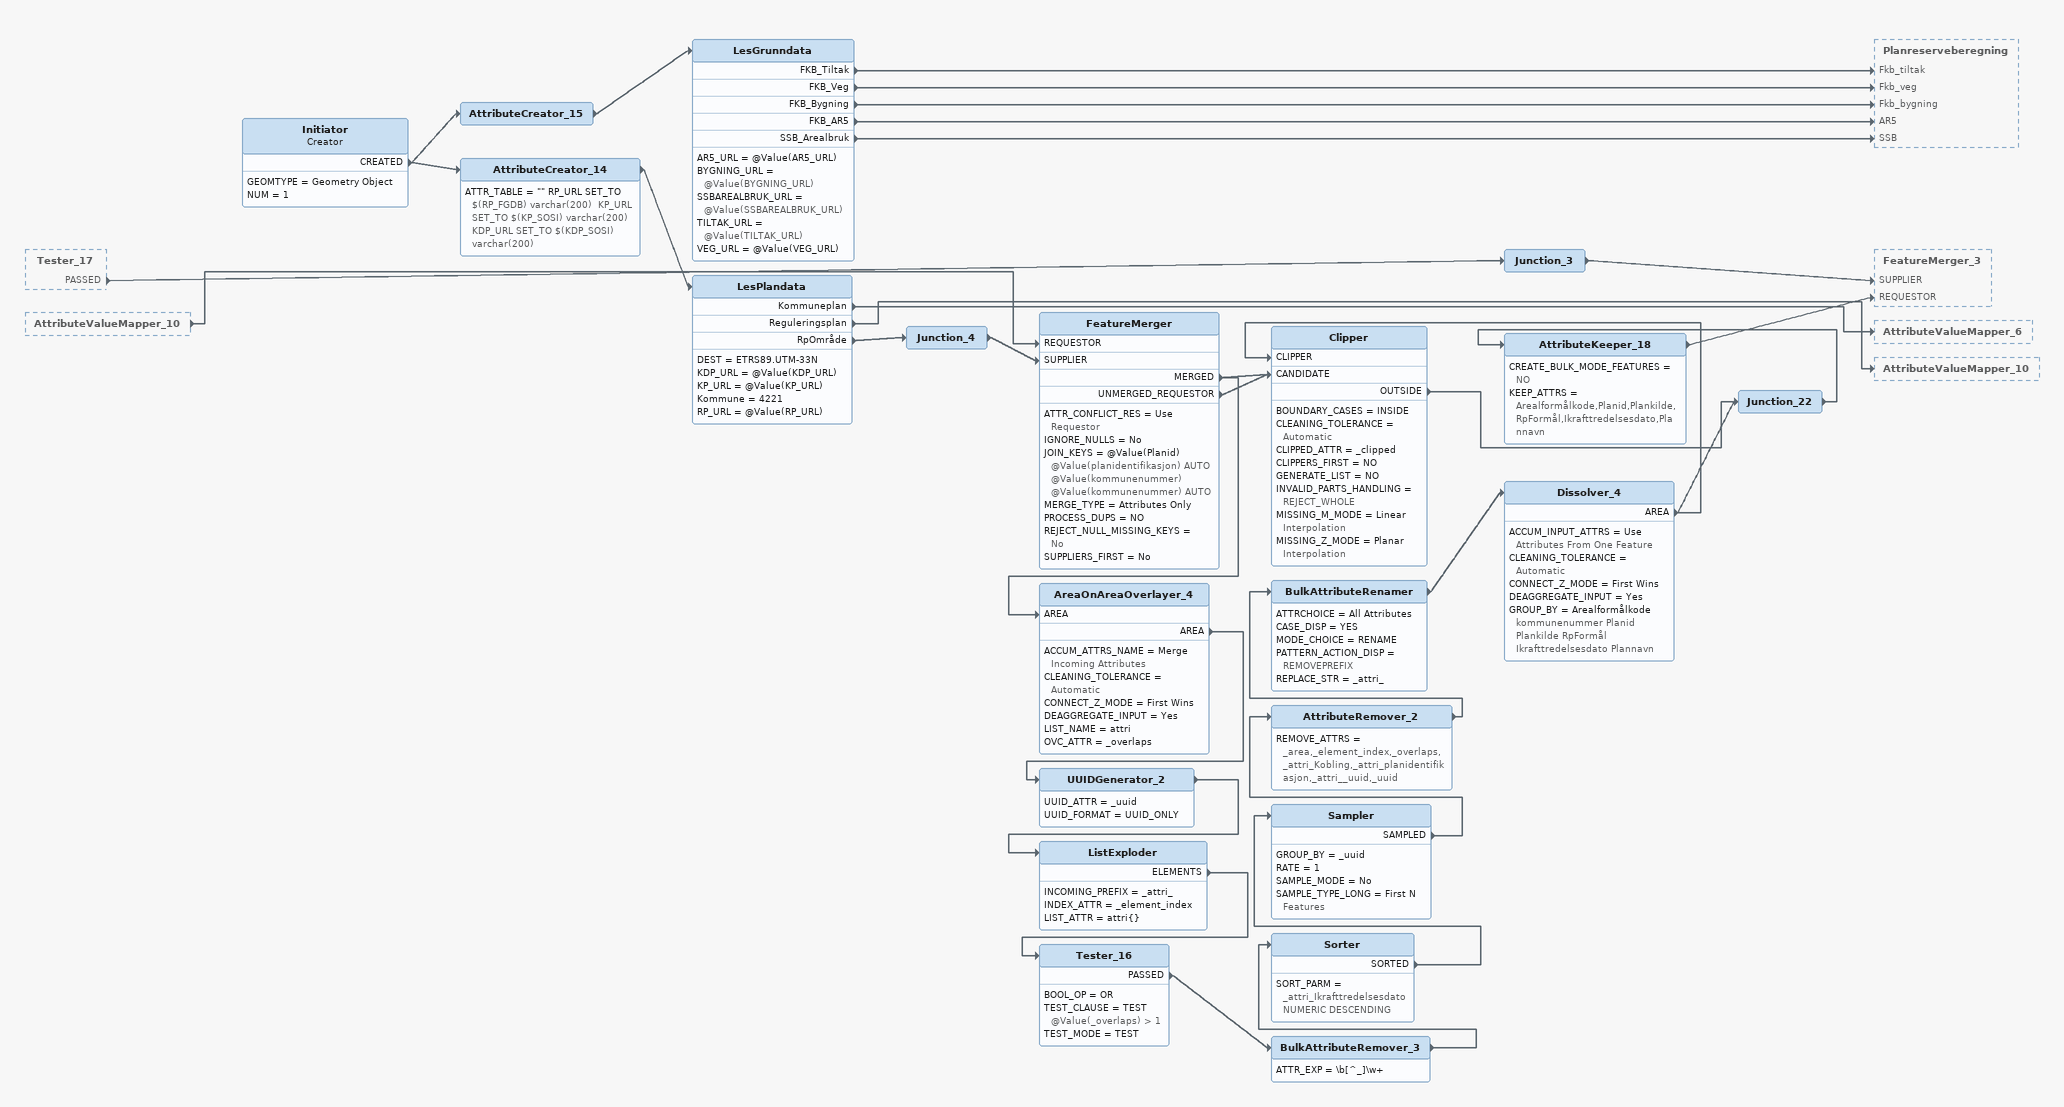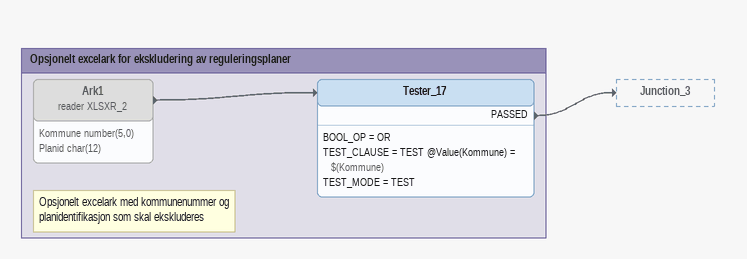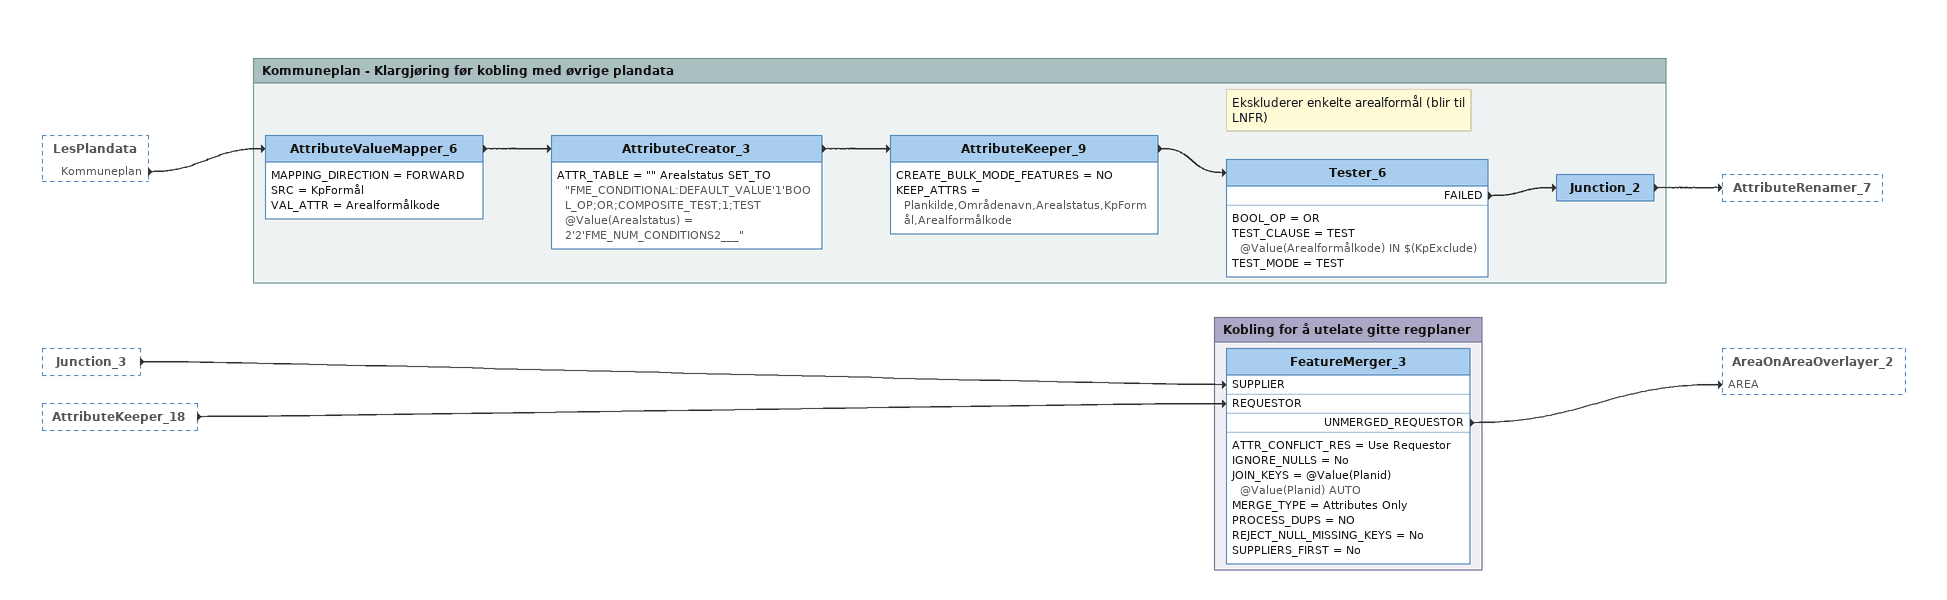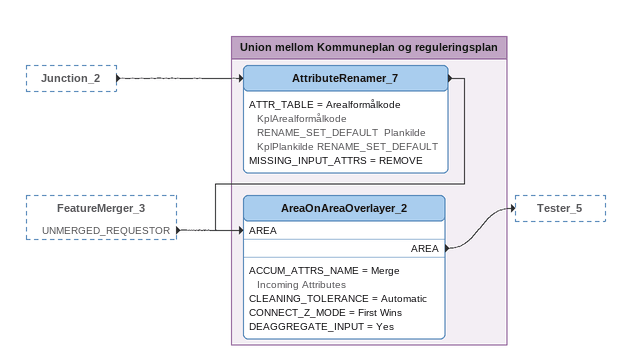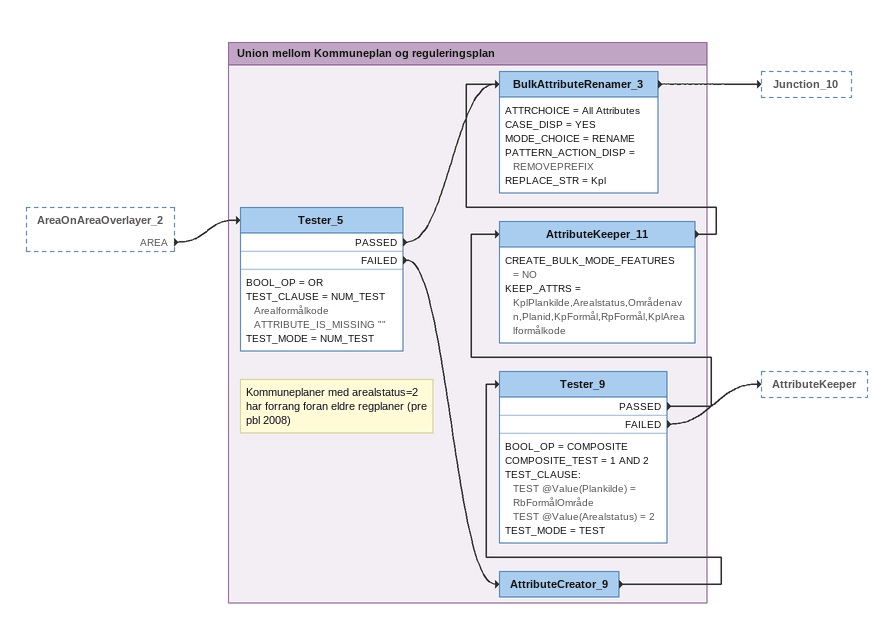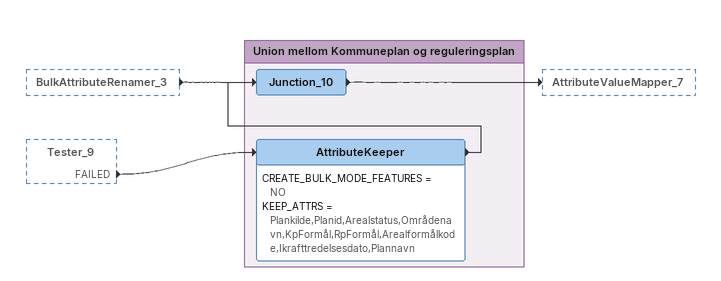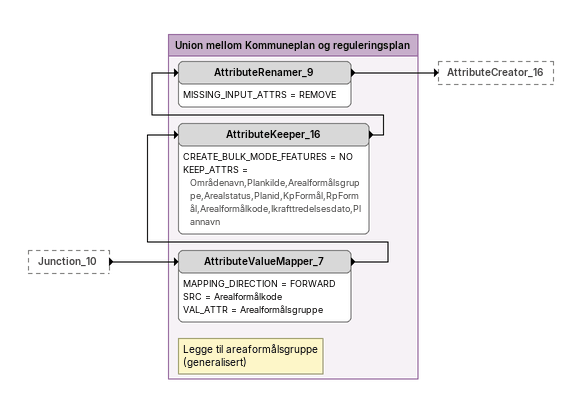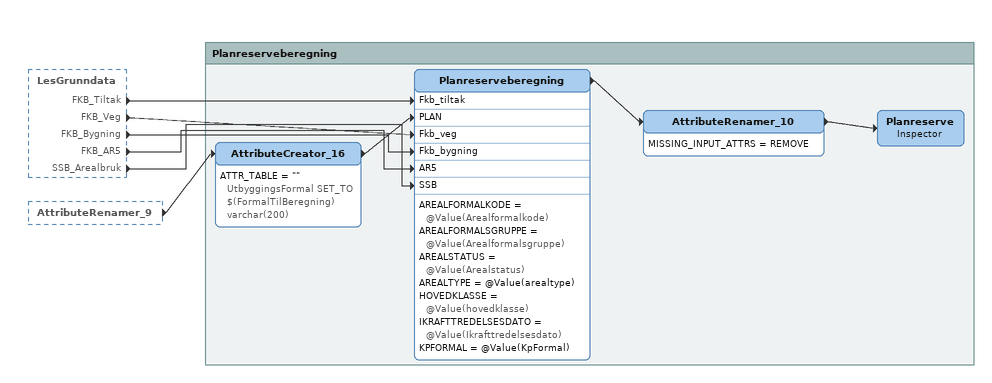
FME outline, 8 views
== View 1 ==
Tester_17 [outside]
    PASSED -> Junction_3
AttributeValueMapper_10 [outside]
    -> FeatureMerger [REQUESTOR]
Initiator: Creator
    GEOMTYPE = Geometry Object
    NUM = 1
    CREATED -> AttributeCreator_14
    CREATED -> AttributeCreator_15
AttributeCreator_15
    -> LesGrunndata
LesGrunndata
    AR5_URL = @Value(AR5_URL)
    BYGNING_URL = @Value(BYGNING_URL)
    SSBAREALBRUK_URL = @Value(SSBAREALBRUK_URL)
    TILTAK_URL = @Value(TILTAK_URL)
    VEG_URL = @Value(VEG_URL)
    FKB_Tiltak -> Planreserveberegning [Fkb_tiltak]
    FKB_Veg -> Planreserveberegning [Fkb_veg]
    FKB_Bygning -> Planreserveberegning [Fkb_bygning]
    FKB_AR5 -> Planreserveberegning [AR5]
    SSB_Arealbruk -> Planreserveberegning [SSB]
AttributeCreator_14
    ATTR_TABLE = "" RP_URL SET_TO $(RP_FGDB) varchar(200)  KP_URL SET_TO $(KP_SOSI) varchar(200)  KDP_URL SET_TO $(KDP_SOSI) varchar(200)
    -> LesPlandata
LesPlandata
    DEST = ETRS89.UTM-33N
    KDP_URL = @Value(KDP_URL)
    KP_URL = @Value(KP_URL)
    Kommune = 4221
    RP_URL = @Value(RP_URL)
    Kommuneplan -> AttributeValueMapper_6
    Reguleringsplan -> AttributeValueMapper_10
    RpOmråde -> Junction_4
Junction_4
    -> FeatureMerger [SUPPLIER]
FeatureMerger
    ATTR_CONFLICT_RES = Use Requestor
    IGNORE_NULLS = No
    JOIN_KEYS = @Value(Planid) @Value(planidentifikasjon) AUTO @Value(kommunenummer) @Value(kommunenummer) AUTO
    MERGE_TYPE = Attributes Only
    PROCESS_DUPS = NO
    REJECT_NULL_MISSING_KEYS = No
    SUPPLIERS_FIRST = No
    MERGED -> AreaOnAreaOverlayer_4 [AREA]
    MERGED -> Clipper [CANDIDATE]
    UNMERGED_REQUESTOR -> Clipper [CANDIDATE]
AreaOnAreaOverlayer_4
    ACCUM_ATTRS_NAME = Merge Incoming Attributes
    CLEANING_TOLERANCE = Automatic
    CONNECT_Z_MODE = First Wins
    DEAGGREGATE_INPUT = Yes
    LIST_NAME = attri
    OVC_ATTR = _overlaps
    AREA -> UUIDGenerator_2
UUIDGenerator_2
    UUID_ATTR = _uuid
    UUID_FORMAT = UUID_ONLY
    -> ListExploder
ListExploder
    INCOMING_PREFIX = _attri_
    INDEX_ATTR = _element_index
    LIST_ATTR = attri{}
    ELEMENTS -> Tester_16
Tester_16
    BOOL_OP = OR
    TEST_CLAUSE = TEST @Value(_overlaps) > 1
    TEST_MODE = TEST
    PASSED -> BulkAttributeRemover_3
BulkAttributeRemover_3
    ATTR_EXP = \b[^_]\w+
    -> Sorter
Sorter
    SORT_PARM = _attri_Ikrafttredelsesdato NUMERIC DESCENDING
    SORTED -> Sampler
Sampler
    GROUP_BY = _uuid
    RATE = 1
    SAMPLE_MODE = No
    SAMPLE_TYPE_LONG = First N Features
    SAMPLED -> AttributeRemover_2
AttributeRemover_2
    REMOVE_ATTRS = _area,_element_index,_overlaps,_attri_Kobling,_attri_planidentifikasjon,_attri__uuid,_uuid
    -> BulkAttributeRenamer
BulkAttributeRenamer
    ATTRCHOICE = All Attributes
    CASE_DISP = YES
    MODE_CHOICE = RENAME
    PATTERN_ACTION_DISP = REMOVEPREFIX
    REPLACE_STR = _attri_
    -> Dissolver_4
Dissolver_4
    ACCUM_INPUT_ATTRS = Use Attributes From One Feature
    CLEANING_TOLERANCE = Automatic
    CONNECT_Z_MODE = First Wins
    DEAGGREGATE_INPUT = Yes
    GROUP_BY = Arealformålkode kommunenummer Planid Plankilde RpFormål Ikrafttredelsesdato Plannavn
    AREA -> Clipper [CLIPPER]
    AREA -> Junction_22
Clipper
    BOUNDARY_CASES = INSIDE
    CLEANING_TOLERANCE = Automatic
    CLIPPED_ATTR = _clipped
    CLIPPERS_FIRST = NO
    GENERATE_LIST = NO
    INVALID_PARTS_HANDLING = REJECT_WHOLE
    MISSING_M_MODE = Linear Interpolation
    MISSING_Z_MODE = Planar Interpolation
    OUTSIDE -> Junction_22
Junction_22
    -> AttributeKeeper_18
AttributeKeeper_18
    CREATE_BULK_MODE_FEATURES = NO
    KEEP_ATTRS = Arealformålkode,Planid,Plankilde,RpFormål,Ikrafttredelsesdato,Plannavn
    -> FeatureMerger_3 [REQUESTOR]
Junction_3
    -> FeatureMerger_3 [SUPPLIER]

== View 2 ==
Bookmark: Opsjonelt excelark for ekskludering av reguleringsplaner
Note: Opsjonelt excelark med kommunenummer og planidentifikasjon som skal ekskluderes
Ark1 (reader XLSXR_2) [off]
    attributes: Kommune number(5,0), Planid char(12)
    -> Tester_17
Tester_17
    BOOL_OP = OR
    TEST_CLAUSE = TEST @Value(Kommune) = $(Kommune)
    TEST_MODE = TEST
    PASSED -> Junction_3

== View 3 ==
LesPlandata [outside]
    Kommuneplan -> AttributeValueMapper_6
Junction_3 [outside]
    -> FeatureMerger_3 [SUPPLIER]
AttributeKeeper_18 [outside]
    -> FeatureMerger_3 [REQUESTOR]

Bookmark: Kommuneplan - Klargjøring før kobling med øvrige plandata
AttributeValueMapper_6
    MAPPING_DIRECTION = FORWARD
    SRC = KpFormål
    VAL_ATTR = Arealformålkode
    -> AttributeCreator_3
AttributeCreator_3
    ATTR_TABLE = "" Arealstatus SET_TO "FME_CONDITIONAL:DEFAULT_VALUE'1'BOOL_OP;OR;COMPOSITE_TEST;1;TEST @Value(Arealstatus) = 2'2'FME_NUM_CONDITIONS2___"
    -> AttributeKeeper_9
AttributeKeeper_9
    CREATE_BULK_MODE_FEATURES = NO
    KEEP_ATTRS = Plankilde,Områdenavn,Arealstatus,KpFormål,Arealformålkode
    -> Tester_6
Note: Ekskluderer enkelte arealformål (blir til LNFR)
Tester_6
    BOOL_OP = OR
    TEST_CLAUSE = TEST @Value(Arealformålkode) IN $(KpExclude)
    TEST_MODE = TEST
    FAILED -> Junction_2
Junction_2
    -> AttributeRenamer_7

Bookmark: Kobling for å utelate gitte regplaner
FeatureMerger_3
    ATTR_CONFLICT_RES = Use Requestor
    IGNORE_NULLS = No
    JOIN_KEYS = @Value(Planid) @Value(Planid) AUTO
    MERGE_TYPE = Attributes Only
    PROCESS_DUPS = NO
    REJECT_NULL_MISSING_KEYS = No
    SUPPLIERS_FIRST = No
    UNMERGED_REQUESTOR -> AreaOnAreaOverlayer_2 [AREA]

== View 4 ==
Junction_2 [outside]
    -> AttributeRenamer_7
FeatureMerger_3 [outside]
    UNMERGED_REQUESTOR -> AreaOnAreaOverlayer_2 [AREA]

Bookmark: Union mellom Kommuneplan og reguleringsplan
AttributeRenamer_7
    ATTR_TABLE = Arealformålkode KplArealformålkode RENAME_SET_DEFAULT  Plankilde KplPlankilde RENAME_SET_DEFAULT
    MISSING_INPUT_ATTRS = REMOVE
    -> AreaOnAreaOverlayer_2 [AREA]
AreaOnAreaOverlayer_2
    ACCUM_ATTRS_NAME = Merge Incoming Attributes
    CLEANING_TOLERANCE = Automatic
    CONNECT_Z_MODE = First Wins
    DEAGGREGATE_INPUT = Yes
    AREA -> Tester_5

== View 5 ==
AreaOnAreaOverlayer_2 [outside]
    AREA -> Tester_5

Bookmark: Union mellom Kommuneplan og reguleringsplan
Tester_5
    BOOL_OP = OR
    TEST_CLAUSE = NUM_TEST Arealformålkode ATTRIBUTE_IS_MISSING ""
    TEST_MODE = NUM_TEST
    PASSED -> BulkAttributeRenamer_3
    FAILED -> AttributeCreator_9
AttributeCreator_9
    -> Tester_9
Note: Kommuneplaner med arealstatus=2 har forrang foran eldre regplaner (pre pbl 2008)
Tester_9
    BOOL_OP = COMPOSITE
    COMPOSITE_TEST = 1 AND 2
    TEST_CLAUSE:
      TEST @Value(Plankilde) = RbFormålOmråde
      TEST @Value(Arealstatus) = 2
    TEST_MODE = TEST
    PASSED -> AttributeKeeper_11
    FAILED -> AttributeKeeper
AttributeKeeper_11
    CREATE_BULK_MODE_FEATURES = NO
    KEEP_ATTRS = KplPlankilde,Arealstatus,Områdenavn,Planid,KpFormål,RpFormål,KplArealformålkode
    -> BulkAttributeRenamer_3
BulkAttributeRenamer_3
    ATTRCHOICE = All Attributes
    CASE_DISP = YES
    MODE_CHOICE = RENAME
    PATTERN_ACTION_DISP = REMOVEPREFIX
    REPLACE_STR = Kpl
    -> Junction_10

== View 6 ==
BulkAttributeRenamer_3 [outside]
    -> Junction_10
Tester_9 [outside]
    FAILED -> AttributeKeeper

Bookmark: Union mellom Kommuneplan og reguleringsplan
AttributeKeeper
    CREATE_BULK_MODE_FEATURES = NO
    KEEP_ATTRS = Plankilde,Planid,Arealstatus,Områdenavn,KpFormål,RpFormål,Arealformålkode,Ikrafttredelsesdato,Plannavn
    -> Junction_10
Junction_10
    -> AttributeValueMapper_7

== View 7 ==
Junction_10 [outside]
    -> AttributeValueMapper_7

Bookmark: Union mellom Kommuneplan og reguleringsplan
Note: Legge til areaformålsgruppe (generalisert)
AttributeValueMapper_7
    MAPPING_DIRECTION = FORWARD
    SRC = Arealformålkode
    VAL_ATTR = Arealformålsgruppe
    -> AttributeKeeper_16
AttributeKeeper_16
    CREATE_BULK_MODE_FEATURES = NO
    KEEP_ATTRS = Områdenavn,Plankilde,Arealformålsgruppe,Arealstatus,Planid,KpFormål,RpFormål,Arealformålkode,Ikrafttredelsesdato,Plannavn
    -> AttributeRenamer_9
AttributeRenamer_9
    MISSING_INPUT_ATTRS = REMOVE
    -> AttributeCreator_16

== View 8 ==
LesGrunndata [outside]
    FKB_Tiltak -> Planreserveberegning [Fkb_tiltak]
    FKB_Veg -> Planreserveberegning [Fkb_veg]
    FKB_Bygning -> Planreserveberegning [Fkb_bygning]
    FKB_AR5 -> Planreserveberegning [AR5]
    SSB_Arealbruk -> Planreserveberegning [SSB]
AttributeRenamer_9 [outside]
    -> AttributeCreator_16

Bookmark: Planreserveberegning
AttributeCreator_16
    ATTR_TABLE = "" UtbyggingsFormal SET_TO $(FormalTilBeregning) varchar(200)
    -> Planreserveberegning [PLAN]
Planreserveberegning
    AREALFORMALKODE = @Value(Arealformalkode)
    AREALFORMALSGRUPPE = @Value(Arealformalsgruppe)
    AREALSTATUS = @Value(Arealstatus)
    AREALTYPE = @Value(arealtype)
    HOVEDKLASSE = @Value(hovedklasse)
    IKRAFTTREDELSESDATO = @Value(Ikrafttredelsesdato)
    KPFORMAL = @Value(KpFormal)
    -> AttributeRenamer_10
AttributeRenamer_10
    MISSING_INPUT_ATTRS = REMOVE
    -> Planreserve
Planreserve: Inspector
